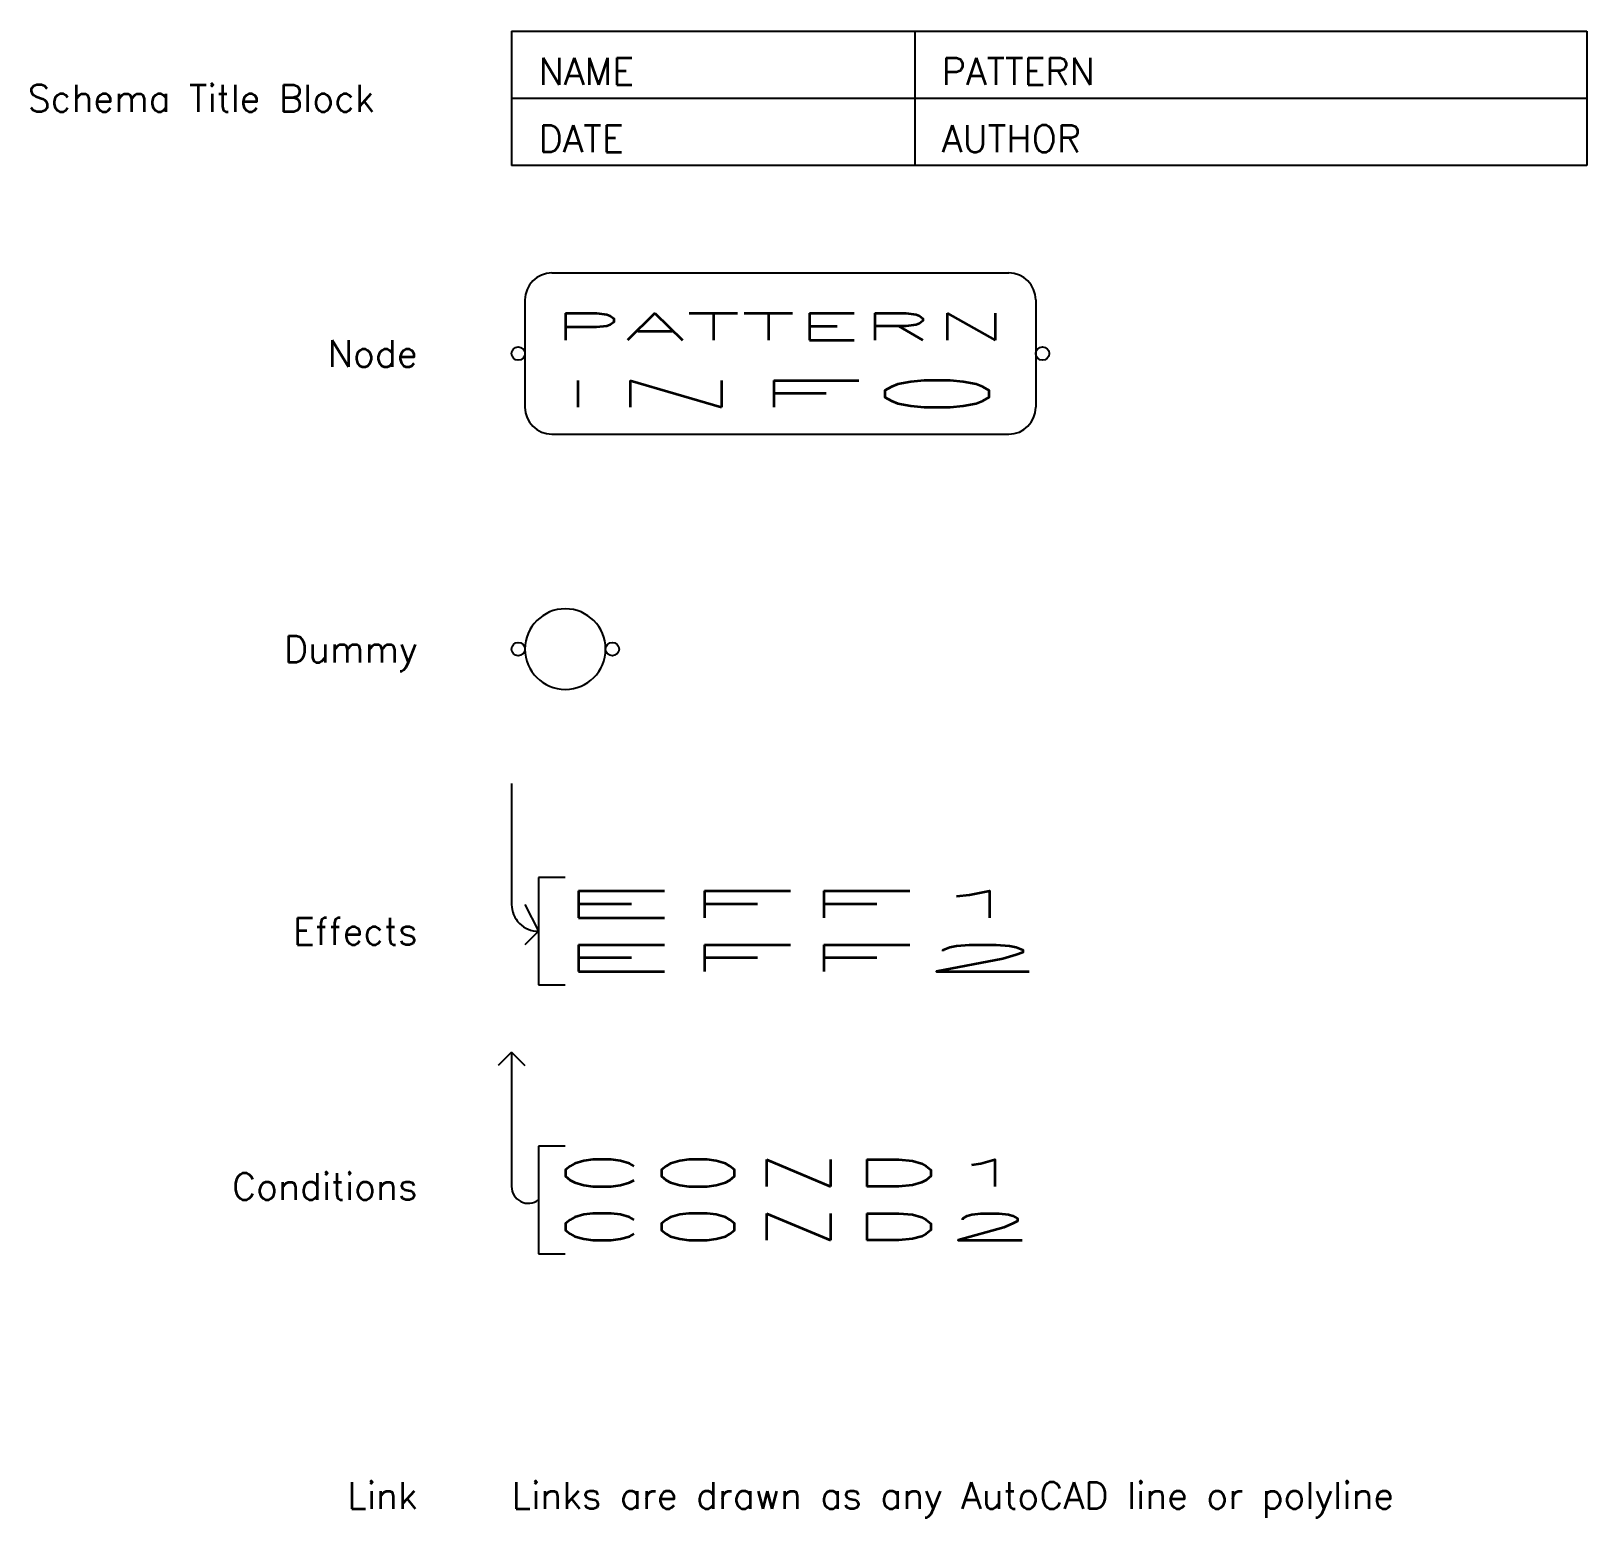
# Model space of a CAD drawing. Extents: x 11 to 300, y 48 to 325.
import ezdxf
from ezdxf.enums import TextEntityAlignment as Align

# ---------------------------------------------------------------- set-up
doc = ezdxf.new("R2010")
doc.units = 0
doc.header["$LTSCALE"] = 25
doc.layers.get('0').update_dxf_attribs({"linetype": 'CONTINUOUS'})
doc.styles.get("Standard").update_dxf_attribs({"font": 'simplex'})

msp = doc.modelspace()

# ---------------------------------------------------------------- linework, layer by layer
at = {"color": 0}
for p, q in [((100, 325), (100, 300)), ((100, 325), (300, 325)), ((175, 325), (175, 300)), ((300, 325), (300, 300)), ((100, 312.5), (300, 312.5)), ((300, 300), (100, 300)), ((107.5, 280), (192.5, 280)), ((102.5, 275), (102.5, 255)), ((197.5, 275), (197.5, 255)), ((107.5, 250), (192.5, 250)), ((105, 167.5), (105, 147.5)), ((110, 167.5), (105, 167.5)), ((102.5, 162.5), (105, 157.5)), ((105, 157.5), (102.5, 155)), ((105, 147.5), (110, 147.5)), ((100, 135), (97.5, 132.5)), ((100, 135), (102.5, 132.5)), ((110, 117.5), (105, 117.5)), ((105, 117.5), (105, 97.5)), ((105, 97.5), (110, 97.5))]:
    msp.add_line(p, q, dxfattribs=at)
for points in [[(100, 185), (100, 162.5, 0.414214), (105, 157.5, -0.216609)], [(100, 135), (100, 110, 0.618034), (105, 107.5, 3)]]:
    msp.add_lwpolyline(points, format="xyb", dxfattribs=at)
for centre in [(101.25, 265), (198.75, 265), (101.25, 210), (118.75, 210)]:
    msp.add_circle(centre, 1.25, dxfattribs=at)
for centre, radius, start, end in [((107.5, 275), 5, 90, 180), ((192.5, 275), 5, 0, 90), ((107.5, 255), 5, 180, 270), ((192.5, 255), 5, 270, 0), ((110, 210), 7.5, 90, 270), ((110, 210), 7.5, 270, 90)]:
    msp.add_arc(centre, radius, start, end, dxfattribs=at)

# ---------------------------------------------------------------- texts
for s, p in [('Schema Title Block', (10, 310)), ('Links are drawn as any AutoCAD line or polyline', (100, 50))]:
    msp.add_text(s, height=5, dxfattribs=at).set_placement(p)
for s, p in [('Node', (82.5, 262.5)), ('Dummy', (82.5, 207.5)), ('Effects', (82.5, 155)), ('Conditions', (82.5, 107.5)), ('Link', (82.5, 50))]:
    msp.add_text(s, height=5, dxfattribs=at).set_placement(p, align=Align.RIGHT)
for tag, p, s in [('NAME', (105, 315), ''), ('PATTERN', (180, 315), ''), ('DATE', (105, 302.5), ''), ('AUTHOR', (180, 302.5), 'AutoCAD')]:
    msp.add_attdef(tag, p, s, height=5, dxfattribs=at)
for tag, width, p, p2 in [('PATTERN', 2.684211, (107.5, 267.5), (192.5, 267.5)), ('INFO', 5.578125, (107.5, 255), (192.5, 255)), ('EFF1', 6.475, (107.5, 160), (200, 160)), ('EFF2', 5.630435, (107.5, 150), (200, 150)), ('COND1', 4.153846, (107.5, 110), (197.5, 110)), ('COND2', 3.78, (107.5, 100), (197.5, 100))]:
    msp.add_attdef(tag, text='', height=5, dxfattribs=dict(at, width=width)).set_placement(p, p2, align=Align.FIT)

doc.saveas('drawing.dxf')
